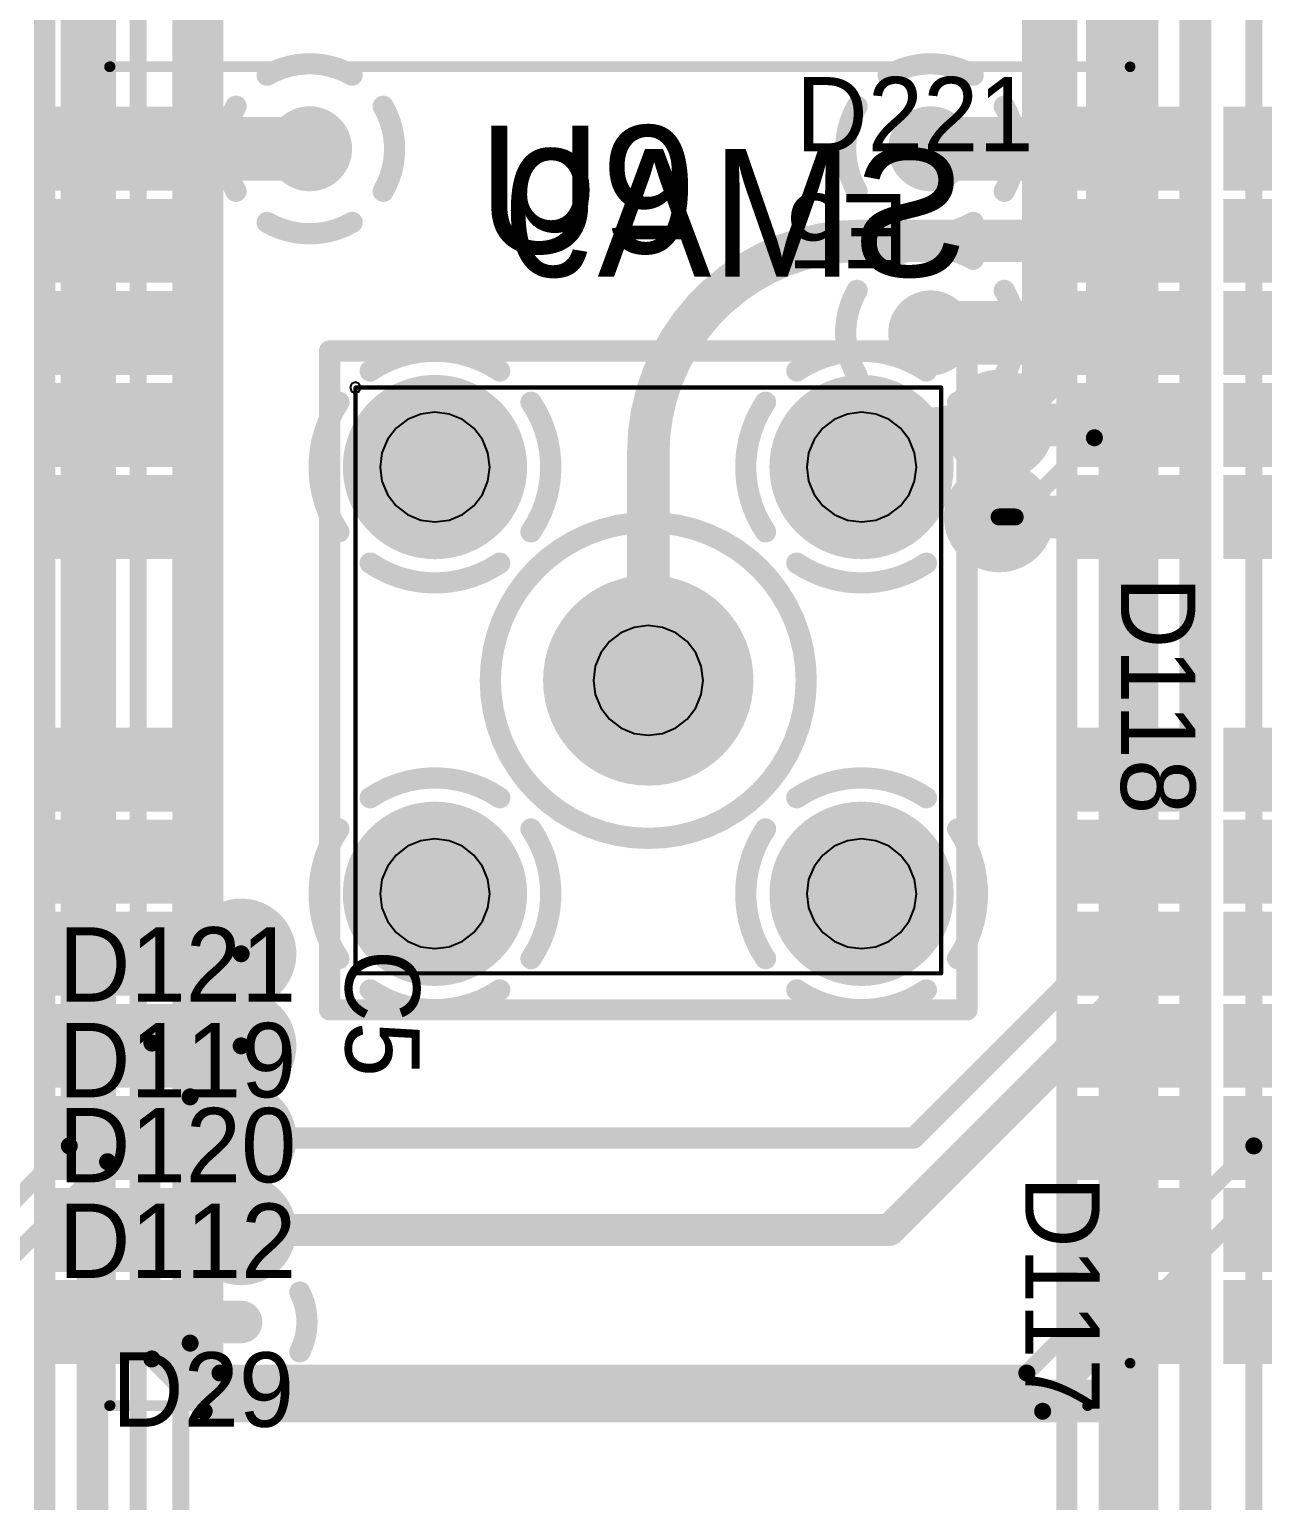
# Model space of a CAD drawing. Extents: x 11.67 to 17.2, y 3.98 to 12.28.
# Drawn here: x 14.445 to 15.025, y 8.854 to 9.546 of the extents above; entities that cross this region are included whole.
import ezdxf

# ---------------------------------------------------------------- set-up
doc = ezdxf.new("R2010")
doc.units = 0
doc.layers.get('0').update_dxf_attribs({"linetype": 'CONTINUOUS'})
for name, color, linetype in [('BOTTOMLAYER', 5, 'CONTINUOUS'), ('BOTTOMOVERLAY', 54, 'CONTINUOUS'), ('BOTTOMSOLDER', 6, 'CONTINUOUS'), ('INTERNALPLANE1', 76, 'CONTINUOUS'), ('MECHANICAL10', 56, 'CONTINUOUS'), ('MECHANICAL6', 56, 'CONTINUOUS'), ('MECHANICAL8', 56, 'CONTINUOUS'), ('MECHANICAL9', 56, 'CONTINUOUS'), ('MIDLAYER1', 16, 'CONTINUOUS'), ('MULTILAYER', 9, 'CONTINUOUS'), ('TOPLAYER', 1, 'CONTINUOUS'), ('TOPOVERLAY', 2, 'CONTINUOUS'), ('TOPPASTE', 8, 'CONTINUOUS'), ('TOPSOLDER', 216, 'CONTINUOUS')]:
    doc.layers.add(name, color=color, linetype=linetype)

# ---------------------------------------------------------------- blocks, each defined once
blk = doc.blocks.new('SMA_TH_HL_SMA_KHD4_B_46')
at = {"layer": 'BOTTOMLAYER', "const_width": 0.03937}
for points in [[(-0.12008, 0.10039, 1), (-0.08071, 0.10039, 1)], [(0.08071, 0.10039, 1), (0.12008, 0.10039, 1)], [(-0.01969, 0, 1), (0.01969, 0, 1)], [(-0.12008, -0.10039, 1), (-0.08071, -0.10039, 1)], [(0.08071, -0.10039, 1), (0.12008, -0.10039, 1)]]:
    blk.add_lwpolyline(points, format="xyb", close=True, dxfattribs=at)
at = {"layer": 'BOTTOMOVERLAY', "const_width": 0.01}
for points in [[(-0.155, -0.15), (-0.155, 0.15)], [(0.155, 0.15), (-0.155, 0.15)], [(0.155, -0.15), (0.155, 0.15)], [(0.155, -0.15), (-0.155, -0.15)]]:
    blk.add_lwpolyline(points, dxfattribs=at)
at = {"layer": 'BOTTOMOVERLAY'}
for points, const_width in [([(-0.1575, 0.15, 1), (-0.1525, 0.15, 1)], 0.005), ([(-0.1575, 0.15, 1), (-0.1525, 0.15, 1)], 0.005), ([(0.1525, 0.15, 1), (0.1575, 0.15, 1)], 0.005), ([(0.1525, 0.15, 1), (0.1575, 0.15, 1)], 0.005), ([(0.07433, 0, 1), (-0.07433, 0, 1)], 0.01), ([(-0.07683, 0, 1), (-0.07183, 0, 1)], 0.005), ([(0.07183, 0, 1), (0.07683, 0, 1)], 0.005), ([(-0.1575, -0.15, 1), (-0.1525, -0.15, 1)], 0.005), ([(-0.1575, -0.15, 1), (-0.1525, -0.15, 1)], 0.005), ([(0.1525, -0.15, 1), (0.1575, -0.15, 1)], 0.005), ([(0.1525, -0.15, 1), (0.1575, -0.15, 1)], 0.005)]:
    blk.add_lwpolyline(points, format="xyb", close=True, dxfattribs=dict(at, const_width=const_width))
at = {"layer": 'BOTTOMSOLDER', "const_width": 0.04337}
for points in [[(-0.12208, 0.10039, 1), (-0.07871, 0.10039, 1)], [(0.07871, 0.10039, 1), (0.12208, 0.10039, 1)], [(-0.02168, 0, 1), (0.02168, 0, 1)], [(-0.12208, -0.10039, 1), (-0.07871, -0.10039, 1)], [(0.07871, -0.10039, 1), (0.12208, -0.10039, 1)]]:
    blk.add_lwpolyline(points, format="xyb", close=True, dxfattribs=at)
at = {"layer": 'INTERNALPLANE1', "const_width": 0.01}
for points in [[(-0.13088, 0.1456, -0.305731), (-0.0699, 0.1456)], [(0.0699, 0.1456, -0.305731), (0.13089, 0.1456)], [(-0.1456, 0.0699, -0.305731), (-0.1456, 0.13089)], [(-0.05519, 0.13089, -0.305731), (-0.05519, 0.0699)], [(0.05519, 0.0699, -0.305731), (0.05519, 0.13089)], [(0.1456, 0.13089, -0.305731), (0.1456, 0.0699)], [(-0.0699, 0.05519, -0.305731), (-0.13088, 0.05519)], [(0.13089, 0.05519, -0.305731), (0.0699, 0.05519)], [(-0.13088, -0.05519, -0.305731), (-0.0699, -0.05519)], [(0.0699, -0.05519, -0.305731), (0.13089, -0.05519)], [(-0.1456, -0.13088, -0.305731), (-0.1456, -0.0699)], [(-0.05519, -0.0699, -0.305731), (-0.05519, -0.13088)], [(0.05519, -0.13088, -0.305731), (0.05519, -0.0699)], [(0.1456, -0.0699, -0.305731), (0.1456, -0.13088)], [(-0.0699, -0.1456, -0.305731), (-0.13088, -0.1456)], [(0.13089, -0.1456, -0.305731), (0.0699, -0.1456)]]:
    blk.add_lwpolyline(points, format="xyb", dxfattribs=at)
at = {"layer": 'INTERNALPLANE1'}
for points, const_width in [([(-0.13338, 0.1456, 1), (-0.12838, 0.1456, 1)], 0.005), ([(-0.0724, 0.1456, 1), (-0.0674, 0.1456, 1)], 0.005), ([(0.0674, 0.1456, 1), (0.0724, 0.1456, 1)], 0.005), ([(0.12839, 0.1456, 1), (0.13339, 0.1456, 1)], 0.005), ([(-0.1481, 0.13089, 1), (-0.1431, 0.13089, 1)], 0.005), ([(-0.05769, 0.13089, 1), (-0.05269, 0.13089, 1)], 0.005), ([(0.05269, 0.13089, 1), (0.05769, 0.13089, 1)], 0.005), ([(0.1431, 0.13089, 1), (0.1481, 0.13089, 1)], 0.005), ([(-0.1481, 0.0699, 1), (-0.1431, 0.0699, 1)], 0.005), ([(-0.05769, 0.0699, 1), (-0.05269, 0.0699, 1)], 0.005), ([(0.05269, 0.0699, 1), (0.05769, 0.0699, 1)], 0.005), ([(0.1431, 0.0699, 1), (0.1481, 0.0699, 1)], 0.005), ([(-0.13338, 0.05519, 1), (-0.12838, 0.05519, 1)], 0.005), ([(-0.0724, 0.05519, 1), (-0.0674, 0.05519, 1)], 0.005), ([(0.0674, 0.05519, 1), (0.0724, 0.05519, 1)], 0.005), ([(0.12839, 0.05519, 1), (0.13339, 0.05519, 1)], 0.005), ([(-0.02476, 0, 1), (0.02476, 0, 1)], 0.04953), ([(-0.13338, -0.05519, 1), (-0.12838, -0.05519, 1)], 0.005), ([(-0.0724, -0.05519, 1), (-0.0674, -0.05519, 1)], 0.005), ([(0.0674, -0.05519, 1), (0.0724, -0.05519, 1)], 0.005), ([(0.12839, -0.05519, 1), (0.13339, -0.05519, 1)], 0.005), ([(-0.1481, -0.0699, 1), (-0.1431, -0.0699, 1)], 0.005), ([(-0.05769, -0.0699, 1), (-0.05269, -0.0699, 1)], 0.005), ([(0.05269, -0.0699, 1), (0.05769, -0.0699, 1)], 0.005), ([(0.1431, -0.0699, 1), (0.1481, -0.0699, 1)], 0.005), ([(-0.1481, -0.13088, 1), (-0.1431, -0.13088, 1)], 0.005), ([(-0.05769, -0.13088, 1), (-0.05269, -0.13088, 1)], 0.005), ([(0.05269, -0.13088, 1), (0.05769, -0.13088, 1)], 0.005), ([(0.1431, -0.13088, 1), (0.1481, -0.13088, 1)], 0.005), ([(-0.13338, -0.1456, 1), (-0.12838, -0.1456, 1)], 0.005), ([(-0.0724, -0.1456, 1), (-0.0674, -0.1456, 1)], 0.005), ([(0.0674, -0.1456, 1), (0.0724, -0.1456, 1)], 0.005), ([(0.12839, -0.1456, 1), (0.13339, -0.1456, 1)], 0.005)]:
    blk.add_lwpolyline(points, format="xyb", close=True, dxfattribs=dict(at, const_width=const_width))
at = {"layer": 'MECHANICAL6', "const_width": 0.002}
for points in [[(0.1378, 0.1378), (-0.13779, 0.1378)], [(-0.13779, -0.13779), (-0.13779, 0.1378)], [(0.1378, -0.13779), (0.1378, 0.1378)], [(0.1378, -0.13779), (-0.13779, -0.13779)]]:
    blk.add_lwpolyline(points, dxfattribs=at)
at = {"layer": 'MECHANICAL6', "const_width": 0.001}
for points in [[(-0.13829, 0.1378, 1), (-0.13729, 0.1378, 1)], [(-0.13829, 0.1378, 1), (-0.13729, 0.1378, 1)], [(0.1373, 0.1378, 1), (0.1383, 0.1378, 1)], [(0.1373, 0.1378, 1), (0.1383, 0.1378, 1)], [(-0.13829, -0.13779, 1), (-0.13729, -0.13779, 1)], [(-0.13829, -0.13779, 1), (-0.13729, -0.13779, 1)], [(0.1373, -0.13779, 1), (0.1383, -0.13779, 1)], [(0.1373, -0.13779, 1), (0.1383, -0.13779, 1)]]:
    blk.add_lwpolyline(points, format="xyb", close=True, dxfattribs=at)
at = {"layer": 'MECHANICAL8'}
for p, q in [((-0.1396, -0.13599), (-0.14035, -0.13779)), ((-0.14035, -0.13779), (-0.14035, -0.13779)), ((-0.14035, -0.13779), (-0.1396, -0.1396)), ((-0.13779, -0.13524), (-0.1396, -0.13599)), ((-0.13599, -0.13599), (-0.13779, -0.13524)), ((-0.13524, -0.13779), (-0.13599, -0.13599)), ((-0.13599, -0.1396), (-0.13524, -0.13779)), ((-0.13524, -0.13779), (-0.13524, -0.13779)), ((-0.1396, -0.1396), (-0.13779, -0.14035)), ((-0.13779, -0.14035), (-0.13599, -0.1396))]:
    blk.add_line(p, q, dxfattribs=at)
at = {"layer": 'MECHANICAL9'}
for p, q in [((-0.10707, 0.12532), (-0.1133, 0.12274)), ((-0.10039, 0.1262), (-0.10707, 0.12532)), ((-0.09371, 0.12532), (-0.10039, 0.1262)), ((-0.08748, 0.12274), (-0.09371, 0.12532)), ((0.09371, 0.12532), (0.08748, 0.12274)), ((0.10039, 0.1262), (0.09371, 0.12532)), ((0.10707, 0.12532), (0.10039, 0.1262)), ((0.1133, 0.12274), (0.10707, 0.12532)), ((-0.11864, 0.11864), (-0.12274, 0.1133)), ((-0.1133, 0.12274), (-0.11864, 0.11864)), ((-0.08214, 0.11864), (-0.08748, 0.12274)), ((-0.07804, 0.1133), (-0.08214, 0.11864)), ((0.08214, 0.11864), (0.07804, 0.1133)), ((0.08748, 0.12274), (0.08214, 0.11864)), ((0.11864, 0.11864), (0.1133, 0.12274)), ((0.12274, 0.1133), (0.11864, 0.11864)), ((-0.12274, 0.1133), (-0.12532, 0.10707)), ((-0.07546, 0.10707), (-0.07804, 0.1133)), ((0.07804, 0.1133), (0.07546, 0.10707)), ((0.12532, 0.10707), (0.12274, 0.1133)), ((-0.12532, 0.10707), (-0.1262, 0.10039)), ((-0.07458, 0.10039), (-0.07546, 0.10707)), ((0.07546, 0.10707), (0.07458, 0.10039)), ((0.1262, 0.10039), (0.12532, 0.10707)), ((-0.1262, 0.10039), (-0.1262, 0.10039)), ((-0.1262, 0.10039), (-0.12532, 0.09371)), ((-0.07546, 0.09371), (-0.07458, 0.10039)), ((-0.07458, 0.10039), (-0.07458, 0.10039)), ((0.07458, 0.10039), (0.07458, 0.10039)), ((0.07458, 0.10039), (0.07546, 0.09371)), ((0.12532, 0.09371), (0.1262, 0.10039)), ((0.1262, 0.10039), (0.1262, 0.10039)), ((-0.12532, 0.09371), (-0.12274, 0.08748)), ((-0.07804, 0.08748), (-0.07546, 0.09371)), ((0.07546, 0.09371), (0.07804, 0.08748)), ((0.12274, 0.08748), (0.12532, 0.09371)), ((-0.12274, 0.08748), (-0.11864, 0.08214)), ((-0.08214, 0.08214), (-0.07804, 0.08748)), ((0.07804, 0.08748), (0.08214, 0.08214)), ((0.11864, 0.08214), (0.12274, 0.08748)), ((-0.11864, 0.08214), (-0.1133, 0.07804)), ((-0.1133, 0.07804), (-0.10707, 0.07546)), ((-0.09371, 0.07546), (-0.08748, 0.07804)), ((-0.08748, 0.07804), (-0.08214, 0.08214)), ((0.08214, 0.08214), (0.08748, 0.07804)), ((0.08748, 0.07804), (0.09371, 0.07546)), ((0.10707, 0.07546), (0.1133, 0.07804)), ((0.1133, 0.07804), (0.11864, 0.08214)), ((-0.10707, 0.07546), (-0.10039, 0.07458)), ((-0.10039, 0.07458), (-0.09371, 0.07546)), ((0.09371, 0.07546), (0.10039, 0.07458)), ((0.10039, 0.07458), (0.10707, 0.07546)), ((-0.01291, 0.02235), (-0.01825, 0.01825)), ((-0.00668, 0.02493), (-0.01291, 0.02235)), ((0, 0.02581), (-0.00668, 0.02493)), ((0.00668, 0.02493), (0, 0.02581)), ((0.01291, 0.02235), (0.00668, 0.02493)), ((0.01825, 0.01825), (0.01291, 0.02235)), ((-0.01825, 0.01825), (-0.02235, 0.01291)), ((0.02235, 0.01291), (0.01825, 0.01825)), ((-0.02235, 0.01291), (-0.02493, 0.00668)), ((0.02493, 0.00668), (0.02235, 0.01291)), ((-0.02493, 0.00668), (-0.02581, 0)), ((-0.02581, 0), (-0.02581, 0)), ((-0.02581, 0), (-0.02493, -0.00668)), ((0.02581, 0), (0.02493, 0.00668)), ((0.02493, -0.00668), (0.02581, 0)), ((0.02581, 0), (0.02581, 0)), ((-0.02493, -0.00668), (-0.02235, -0.01291)), ((0.02235, -0.01291), (0.02493, -0.00668)), ((-0.02235, -0.01291), (-0.01825, -0.01825)), ((0.01825, -0.01825), (0.02235, -0.01291)), ((-0.01825, -0.01825), (-0.01291, -0.02235)), ((0.01291, -0.02235), (0.01825, -0.01825)), ((-0.01291, -0.02235), (-0.00668, -0.02493)), ((-0.00668, -0.02493), (0, -0.02581)), ((0, -0.02581), (0.00668, -0.02493)), ((0.00668, -0.02493), (0.01291, -0.02235)), ((-0.10707, -0.07546), (-0.1133, -0.07804)), ((-0.10039, -0.07458), (-0.10707, -0.07546)), ((-0.09371, -0.07546), (-0.10039, -0.07458)), ((-0.08748, -0.07804), (-0.09371, -0.07546)), ((0.09371, -0.07546), (0.08748, -0.07804)), ((0.10039, -0.07458), (0.09371, -0.07546)), ((0.10707, -0.07546), (0.10039, -0.07458)), ((0.1133, -0.07804), (0.10707, -0.07546)), ((-0.11864, -0.08214), (-0.12274, -0.08748)), ((-0.1133, -0.07804), (-0.11864, -0.08214)), ((-0.08214, -0.08214), (-0.08748, -0.07804)), ((-0.07804, -0.08748), (-0.08214, -0.08214)), ((0.08214, -0.08214), (0.07804, -0.08748)), ((0.08748, -0.07804), (0.08214, -0.08214)), ((0.11864, -0.08214), (0.1133, -0.07804)), ((0.12274, -0.08748), (0.11864, -0.08214)), ((-0.12274, -0.08748), (-0.12532, -0.09371)), ((-0.07546, -0.09371), (-0.07804, -0.08748)), ((0.07804, -0.08748), (0.07546, -0.09371)), ((0.12532, -0.09371), (0.12274, -0.08748)), ((-0.12532, -0.09371), (-0.1262, -0.10039)), ((-0.07458, -0.10039), (-0.07546, -0.09371)), ((0.07546, -0.09371), (0.07458, -0.10039)), ((0.1262, -0.10039), (0.12532, -0.09371)), ((-0.1262, -0.10039), (-0.1262, -0.10039)), ((-0.1262, -0.10039), (-0.12532, -0.10707)), ((-0.07546, -0.10707), (-0.07458, -0.10039)), ((-0.07458, -0.10039), (-0.07458, -0.10039)), ((0.07458, -0.10039), (0.07458, -0.10039)), ((0.07458, -0.10039), (0.07546, -0.10707)), ((0.12532, -0.10707), (0.1262, -0.10039)), ((0.1262, -0.10039), (0.1262, -0.10039)), ((-0.12532, -0.10707), (-0.12274, -0.1133)), ((-0.07804, -0.1133), (-0.07546, -0.10707)), ((0.07546, -0.10707), (0.07804, -0.1133)), ((0.12274, -0.1133), (0.12532, -0.10707)), ((-0.12274, -0.1133), (-0.11864, -0.11864)), ((-0.08214, -0.11864), (-0.07804, -0.1133)), ((0.07804, -0.1133), (0.08214, -0.11864)), ((0.11864, -0.11864), (0.12274, -0.1133)), ((-0.11864, -0.11864), (-0.1133, -0.12274)), ((-0.1133, -0.12274), (-0.10707, -0.12532)), ((-0.09371, -0.12532), (-0.08748, -0.12274)), ((-0.08748, -0.12274), (-0.08214, -0.11864)), ((0.08214, -0.11864), (0.08748, -0.12274)), ((0.08748, -0.12274), (0.09371, -0.12532)), ((0.10707, -0.12532), (0.1133, -0.12274)), ((0.1133, -0.12274), (0.11864, -0.11864)), ((-0.10707, -0.12532), (-0.10039, -0.1262)), ((-0.10039, -0.1262), (-0.09371, -0.12532)), ((0.09371, -0.12532), (0.10039, -0.1262)), ((0.10039, -0.1262), (0.10707, -0.12532))]:
    blk.add_line(p, q, dxfattribs=at)
at = {"layer": 'MIDLAYER1', "const_width": 0.03937}
for points in [[(-0.12008, 0.10039, 1), (-0.08071, 0.10039, 1)], [(0.08071, 0.10039, 1), (0.12008, 0.10039, 1)], [(-0.01969, 0, 1), (0.01969, 0, 1)], [(-0.12008, -0.10039, 1), (-0.08071, -0.10039, 1)], [(0.08071, -0.10039, 1), (0.12008, -0.10039, 1)]]:
    blk.add_lwpolyline(points, format="xyb", close=True, dxfattribs=at)
at = {"layer": 'MULTILAYER', "const_width": 0.03937}
for points in [[(-0.12008, 0.10039, 1), (-0.08071, 0.10039, 1)], [(0.08071, 0.10039, 1), (0.12008, 0.10039, 1)], [(-0.01969, 0, 1), (0.01969, 0, 1)], [(-0.12008, -0.10039, 1), (-0.08071, -0.10039, 1)], [(0.08071, -0.10039, 1), (0.12008, -0.10039, 1)]]:
    blk.add_lwpolyline(points, format="xyb", close=True, dxfattribs=at)
at = {"layer": 'TOPLAYER', "const_width": 0.03937}
for points in [[(-0.12008, 0.10039, 1), (-0.08071, 0.10039, 1)], [(0.08071, 0.10039, 1), (0.12008, 0.10039, 1)], [(-0.01969, 0, 1), (0.01969, 0, 1)], [(-0.12008, -0.10039, 1), (-0.08071, -0.10039, 1)], [(0.08071, -0.10039, 1), (0.12008, -0.10039, 1)]]:
    blk.add_lwpolyline(points, format="xyb", close=True, dxfattribs=at)
at = {"layer": 'TOPSOLDER', "const_width": 0.04337}
for points in [[(-0.12208, 0.10039, 1), (-0.07871, 0.10039, 1)], [(0.07871, 0.10039, 1), (0.12208, 0.10039, 1)], [(-0.02168, 0, 1), (0.02168, 0, 1)], [(-0.12208, -0.10039, 1), (-0.07871, -0.10039, 1)], [(0.07871, -0.10039, 1), (0.12208, -0.10039, 1)]]:
    blk.add_lwpolyline(points, format="xyb", close=True, dxfattribs=at)
blk = doc.blocks.new('LB1020B_56')
at = {"layer": 'TOPLAYER'}
for points in [[(-0.02953, 0.57488), (0.02953, 0.57488), (-0.02953, 0.60638), (0.02953, 0.60638)], [(0.45047, 0.57488), (0.50953, 0.57488), (0.45047, 0.60638), (0.50953, 0.60638)], [(-0.02953, 0.53157), (0.02953, 0.53157), (-0.02953, 0.56307), (0.02953, 0.56307)], [(0.45047, 0.53157), (0.50953, 0.53157), (0.45047, 0.56307), (0.50953, 0.56307)], [(-0.02953, 0.48827), (0.02953, 0.48827), (-0.02953, 0.51976), (0.02953, 0.51976)], [(0.45047, 0.48827), (0.50953, 0.48827), (0.45047, 0.51976), (0.50953, 0.51976)], [(-0.02953, 0.44496), (0.02953, 0.44496), (-0.02953, 0.47646), (0.02953, 0.47646)], [(0.45047, 0.44496), (0.50953, 0.44496), (0.45047, 0.47646), (0.50953, 0.47646)], [(-0.02953, 0.40165), (0.02953, 0.40165), (-0.02953, 0.43315), (0.02953, 0.43315)], [(0.45047, 0.40165), (0.50953, 0.40165), (0.45047, 0.43315), (0.50953, 0.43315)], [(-0.02953, 0.35835), (0.02953, 0.35835), (-0.02953, 0.38984), (0.02953, 0.38984)], [(0.45047, 0.35835), (0.50953, 0.35835), (0.45047, 0.38984), (0.50953, 0.38984)], [(-0.02953, 0.31504), (0.02953, 0.31504), (-0.02953, 0.34654), (0.02953, 0.34654)], [(0.45047, 0.31504), (0.50953, 0.31504), (0.45047, 0.34654), (0.50953, 0.34654)], [(-0.02953, 0.19614), (0.02953, 0.19614), (-0.02953, 0.22764), (0.02953, 0.22764)], [(0.45047, 0.19614), (0.50953, 0.19614), (0.45047, 0.22764), (0.50953, 0.22764)], [(-0.02953, 0.15283), (0.02953, 0.15283), (-0.02953, 0.18433), (0.02953, 0.18433)], [(0.45047, 0.15283), (0.50953, 0.15283), (0.45047, 0.18433), (0.50953, 0.18433)], [(-0.02953, 0.10953), (0.02953, 0.10953), (-0.02953, 0.14102), (0.02953, 0.14102)], [(0.45047, 0.10953), (0.50953, 0.10953), (0.45047, 0.14102), (0.50953, 0.14102)], [(-0.02953, 0.06622), (0.02953, 0.06622), (-0.02953, 0.09772), (0.02953, 0.09772)], [(0.45047, 0.06622), (0.50953, 0.06622), (0.45047, 0.09772), (0.50953, 0.09772)], [(-0.02953, 0.02291), (0.02953, 0.02291), (-0.02953, 0.05441), (0.02953, 0.05441)], [(0.45047, 0.02291), (0.50953, 0.02291), (0.45047, 0.05441), (0.50953, 0.05441)]]:
    blk.add_solid(points, dxfattribs=at)
at = {"layer": 'TOPOVERLAY', "const_width": 0.005}
for points in [[(0.02, 0.63), (0, 0.61)], [(0.48031, 0.63), (0.02, 0.63)], [(0.48, 0.62992), (0.48, 0)], [(0, 0.61), (0, 0.00008)], [(0.48031, 0.00008), (0, 0.00008)]]:
    blk.add_lwpolyline(points, dxfattribs=at)
at = {"layer": 'TOPOVERLAY', "const_width": 0.0025}
for points in [[(0.01875, 0.63, 1), (0.02125, 0.63, 1)], [(0.01875, 0.63, 1), (0.02125, 0.63, 1)], [(0.47875, 0.62992, 1), (0.48125, 0.62992, 1)], [(0.47907, 0.63, 1), (0.48157, 0.63, 1)], [(-0.00125, 0.61, 1), (0.00125, 0.61, 1)], [(-0.00125, 0.61, 1), (0.00125, 0.61, 1)], [(-0.00125, 0.00008, 1), (0.00125, 0.00008, 1)], [(-0.00125, 0.00008, 1), (0.00125, 0.00008, 1)], [(0.47875, 0, 1), (0.48125, 0, 1)], [(0.47907, 0.00008, 1), (0.48157, 0.00008, 1)]]:
    blk.add_lwpolyline(points, format="xyb", close=True, dxfattribs=at)
at = {"layer": 'TOPPASTE'}
for points in [[(-0.02953, 0.57488), (0.02953, 0.57488), (-0.02953, 0.60638), (0.02953, 0.60638)], [(0.45047, 0.57488), (0.50953, 0.57488), (0.45047, 0.60638), (0.50953, 0.60638)], [(-0.02953, 0.53157), (0.02953, 0.53157), (-0.02953, 0.56307), (0.02953, 0.56307)], [(0.45047, 0.53157), (0.50953, 0.53157), (0.45047, 0.56307), (0.50953, 0.56307)], [(-0.02953, 0.48827), (0.02953, 0.48827), (-0.02953, 0.51976), (0.02953, 0.51976)], [(0.45047, 0.48827), (0.50953, 0.48827), (0.45047, 0.51976), (0.50953, 0.51976)], [(-0.02953, 0.44496), (0.02953, 0.44496), (-0.02953, 0.47646), (0.02953, 0.47646)], [(0.45047, 0.44496), (0.50953, 0.44496), (0.45047, 0.47646), (0.50953, 0.47646)], [(-0.02953, 0.40165), (0.02953, 0.40165), (-0.02953, 0.43315), (0.02953, 0.43315)], [(0.45047, 0.40165), (0.50953, 0.40165), (0.45047, 0.43315), (0.50953, 0.43315)], [(-0.02953, 0.35835), (0.02953, 0.35835), (-0.02953, 0.38984), (0.02953, 0.38984)], [(0.45047, 0.35835), (0.50953, 0.35835), (0.45047, 0.38984), (0.50953, 0.38984)], [(-0.02953, 0.31504), (0.02953, 0.31504), (-0.02953, 0.34654), (0.02953, 0.34654)], [(0.45047, 0.31504), (0.50953, 0.31504), (0.45047, 0.34654), (0.50953, 0.34654)], [(-0.02953, 0.19614), (0.02953, 0.19614), (-0.02953, 0.22764), (0.02953, 0.22764)], [(0.45047, 0.19614), (0.50953, 0.19614), (0.45047, 0.22764), (0.50953, 0.22764)], [(-0.02953, 0.15283), (0.02953, 0.15283), (-0.02953, 0.18433), (0.02953, 0.18433)], [(0.45047, 0.15283), (0.50953, 0.15283), (0.45047, 0.18433), (0.50953, 0.18433)], [(-0.02953, 0.10953), (0.02953, 0.10953), (-0.02953, 0.14102), (0.02953, 0.14102)], [(0.45047, 0.10953), (0.50953, 0.10953), (0.45047, 0.14102), (0.50953, 0.14102)], [(-0.02953, 0.06622), (0.02953, 0.06622), (-0.02953, 0.09772), (0.02953, 0.09772)], [(0.45047, 0.06622), (0.50953, 0.06622), (0.45047, 0.09772), (0.50953, 0.09772)], [(-0.02953, 0.02291), (0.02953, 0.02291), (-0.02953, 0.05441), (0.02953, 0.05441)], [(0.45047, 0.02291), (0.50953, 0.02291), (0.45047, 0.05441), (0.50953, 0.05441)]]:
    blk.add_solid(points, dxfattribs=at)
at = {"layer": 'TOPSOLDER'}
for points in [[(-0.03353, 0.57088), (0.03353, 0.57088), (-0.03353, 0.61038), (0.03353, 0.61038)], [(0.44647, 0.57088), (0.51353, 0.57088), (0.44647, 0.61038), (0.51353, 0.61038)], [(-0.03353, 0.52757), (0.03353, 0.52757), (-0.03353, 0.56707), (0.03353, 0.56707)], [(0.44647, 0.52757), (0.51353, 0.52757), (0.44647, 0.56707), (0.51353, 0.56707)], [(-0.03353, 0.48427), (0.03353, 0.48427), (-0.03353, 0.52376), (0.03353, 0.52376)], [(0.44647, 0.48427), (0.51353, 0.48427), (0.44647, 0.52376), (0.51353, 0.52376)], [(-0.03353, 0.44096), (0.03353, 0.44096), (-0.03353, 0.48046), (0.03353, 0.48046)], [(0.44647, 0.44096), (0.51353, 0.44096), (0.44647, 0.48046), (0.51353, 0.48046)], [(-0.03353, 0.39765), (0.03353, 0.39765), (-0.03353, 0.43715), (0.03353, 0.43715)], [(0.44647, 0.39765), (0.51353, 0.39765), (0.44647, 0.43715), (0.51353, 0.43715)], [(-0.03353, 0.35435), (0.03353, 0.35435), (-0.03353, 0.39384), (0.03353, 0.39384)], [(0.44647, 0.35435), (0.51353, 0.35435), (0.44647, 0.39384), (0.51353, 0.39384)], [(-0.03353, 0.31104), (0.03353, 0.31104), (-0.03353, 0.35054), (0.03353, 0.35054)], [(0.44647, 0.31104), (0.51353, 0.31104), (0.44647, 0.35054), (0.51353, 0.35054)], [(-0.03353, 0.19214), (0.03353, 0.19214), (-0.03353, 0.23164), (0.03353, 0.23164)], [(0.44647, 0.19214), (0.51353, 0.19214), (0.44647, 0.23164), (0.51353, 0.23164)], [(-0.03353, 0.14883), (0.03353, 0.14883), (-0.03353, 0.18833), (0.03353, 0.18833)], [(0.44647, 0.14883), (0.51353, 0.14883), (0.44647, 0.18833), (0.51353, 0.18833)], [(-0.03353, 0.10553), (0.03353, 0.10553), (-0.03353, 0.14502), (0.03353, 0.14502)], [(0.44647, 0.10553), (0.51353, 0.10553), (0.44647, 0.14502), (0.51353, 0.14502)], [(-0.03353, 0.06222), (0.03353, 0.06222), (-0.03353, 0.10172), (0.03353, 0.10172)], [(0.44647, 0.06222), (0.51353, 0.06222), (0.44647, 0.10172), (0.51353, 0.10172)], [(-0.03353, 0.01891), (0.03353, 0.01891), (-0.03353, 0.05841), (0.03353, 0.05841)], [(0.44647, 0.01891), (0.51353, 0.01891), (0.44647, 0.05841), (0.51353, 0.05841)]]:
    blk.add_solid(points, dxfattribs=at)
blk = doc.blocks.new('LB1020B_59')
at = {"layer": 'TOPLAYER'}
for points in [[(-0.02953, 0.57488), (0.02953, 0.57488), (-0.02953, 0.60638), (0.02953, 0.60638)], [(0.45047, 0.57488), (0.50953, 0.57488), (0.45047, 0.60638), (0.50953, 0.60638)], [(-0.02953, 0.53157), (0.02953, 0.53157), (-0.02953, 0.56307), (0.02953, 0.56307)], [(0.45047, 0.53157), (0.50953, 0.53157), (0.45047, 0.56307), (0.50953, 0.56307)], [(-0.02953, 0.48827), (0.02953, 0.48827), (-0.02953, 0.51976), (0.02953, 0.51976)], [(0.45047, 0.48827), (0.50953, 0.48827), (0.45047, 0.51976), (0.50953, 0.51976)], [(-0.02953, 0.44496), (0.02953, 0.44496), (-0.02953, 0.47646), (0.02953, 0.47646)], [(0.45047, 0.44496), (0.50953, 0.44496), (0.45047, 0.47646), (0.50953, 0.47646)], [(-0.02953, 0.40165), (0.02953, 0.40165), (-0.02953, 0.43315), (0.02953, 0.43315)], [(0.45047, 0.40165), (0.50953, 0.40165), (0.45047, 0.43315), (0.50953, 0.43315)], [(-0.02953, 0.35835), (0.02953, 0.35835), (-0.02953, 0.38984), (0.02953, 0.38984)], [(0.45047, 0.35835), (0.50953, 0.35835), (0.45047, 0.38984), (0.50953, 0.38984)], [(-0.02953, 0.31504), (0.02953, 0.31504), (-0.02953, 0.34654), (0.02953, 0.34654)], [(0.45047, 0.31504), (0.50953, 0.31504), (0.45047, 0.34654), (0.50953, 0.34654)], [(-0.02953, 0.19614), (0.02953, 0.19614), (-0.02953, 0.22764), (0.02953, 0.22764)], [(0.45047, 0.19614), (0.50953, 0.19614), (0.45047, 0.22764), (0.50953, 0.22764)], [(-0.02953, 0.15283), (0.02953, 0.15283), (-0.02953, 0.18433), (0.02953, 0.18433)], [(0.45047, 0.15283), (0.50953, 0.15283), (0.45047, 0.18433), (0.50953, 0.18433)], [(-0.02953, 0.10953), (0.02953, 0.10953), (-0.02953, 0.14102), (0.02953, 0.14102)], [(0.45047, 0.10953), (0.50953, 0.10953), (0.45047, 0.14102), (0.50953, 0.14102)], [(-0.02953, 0.06622), (0.02953, 0.06622), (-0.02953, 0.09772), (0.02953, 0.09772)], [(0.45047, 0.06622), (0.50953, 0.06622), (0.45047, 0.09772), (0.50953, 0.09772)], [(-0.02953, 0.02291), (0.02953, 0.02291), (-0.02953, 0.05441), (0.02953, 0.05441)], [(0.45047, 0.02291), (0.50953, 0.02291), (0.45047, 0.05441), (0.50953, 0.05441)]]:
    blk.add_solid(points, dxfattribs=at)
at = {"layer": 'TOPOVERLAY', "const_width": 0.005}
for points in [[(0.02, 0.63), (0, 0.61)], [(0.48031, 0.63), (0.02, 0.63)], [(0.48, 0.62992), (0.48, 0)], [(0, 0.61), (0, 0.00008)], [(0.48031, 0.00008), (0, 0.00008)]]:
    blk.add_lwpolyline(points, dxfattribs=at)
at = {"layer": 'TOPOVERLAY', "const_width": 0.0025}
for points in [[(0.01875, 0.63, 1), (0.02125, 0.63, 1)], [(0.01875, 0.63, 1), (0.02125, 0.63, 1)], [(0.47875, 0.62992, 1), (0.48125, 0.62992, 1)], [(0.47907, 0.63, 1), (0.48157, 0.63, 1)], [(-0.00125, 0.61, 1), (0.00125, 0.61, 1)], [(-0.00125, 0.61, 1), (0.00125, 0.61, 1)], [(-0.00125, 0.00008, 1), (0.00125, 0.00008, 1)], [(-0.00125, 0.00008, 1), (0.00125, 0.00008, 1)], [(0.47875, 0, 1), (0.48125, 0, 1)], [(0.47907, 0.00008, 1), (0.48157, 0.00008, 1)]]:
    blk.add_lwpolyline(points, format="xyb", close=True, dxfattribs=at)
at = {"layer": 'TOPPASTE'}
for points in [[(-0.02953, 0.57488), (0.02953, 0.57488), (-0.02953, 0.60638), (0.02953, 0.60638)], [(0.45047, 0.57488), (0.50953, 0.57488), (0.45047, 0.60638), (0.50953, 0.60638)], [(-0.02953, 0.53157), (0.02953, 0.53157), (-0.02953, 0.56307), (0.02953, 0.56307)], [(0.45047, 0.53157), (0.50953, 0.53157), (0.45047, 0.56307), (0.50953, 0.56307)], [(-0.02953, 0.48827), (0.02953, 0.48827), (-0.02953, 0.51976), (0.02953, 0.51976)], [(0.45047, 0.48827), (0.50953, 0.48827), (0.45047, 0.51976), (0.50953, 0.51976)], [(-0.02953, 0.44496), (0.02953, 0.44496), (-0.02953, 0.47646), (0.02953, 0.47646)], [(0.45047, 0.44496), (0.50953, 0.44496), (0.45047, 0.47646), (0.50953, 0.47646)], [(-0.02953, 0.40165), (0.02953, 0.40165), (-0.02953, 0.43315), (0.02953, 0.43315)], [(0.45047, 0.40165), (0.50953, 0.40165), (0.45047, 0.43315), (0.50953, 0.43315)], [(-0.02953, 0.35835), (0.02953, 0.35835), (-0.02953, 0.38984), (0.02953, 0.38984)], [(0.45047, 0.35835), (0.50953, 0.35835), (0.45047, 0.38984), (0.50953, 0.38984)], [(-0.02953, 0.31504), (0.02953, 0.31504), (-0.02953, 0.34654), (0.02953, 0.34654)], [(0.45047, 0.31504), (0.50953, 0.31504), (0.45047, 0.34654), (0.50953, 0.34654)], [(-0.02953, 0.19614), (0.02953, 0.19614), (-0.02953, 0.22764), (0.02953, 0.22764)], [(0.45047, 0.19614), (0.50953, 0.19614), (0.45047, 0.22764), (0.50953, 0.22764)], [(-0.02953, 0.15283), (0.02953, 0.15283), (-0.02953, 0.18433), (0.02953, 0.18433)], [(0.45047, 0.15283), (0.50953, 0.15283), (0.45047, 0.18433), (0.50953, 0.18433)], [(-0.02953, 0.10953), (0.02953, 0.10953), (-0.02953, 0.14102), (0.02953, 0.14102)], [(0.45047, 0.10953), (0.50953, 0.10953), (0.45047, 0.14102), (0.50953, 0.14102)], [(-0.02953, 0.06622), (0.02953, 0.06622), (-0.02953, 0.09772), (0.02953, 0.09772)], [(0.45047, 0.06622), (0.50953, 0.06622), (0.45047, 0.09772), (0.50953, 0.09772)], [(-0.02953, 0.02291), (0.02953, 0.02291), (-0.02953, 0.05441), (0.02953, 0.05441)], [(0.45047, 0.02291), (0.50953, 0.02291), (0.45047, 0.05441), (0.50953, 0.05441)]]:
    blk.add_solid(points, dxfattribs=at)
at = {"layer": 'TOPSOLDER'}
for points in [[(-0.03353, 0.57088), (0.03353, 0.57088), (-0.03353, 0.61038), (0.03353, 0.61038)], [(0.44647, 0.57088), (0.51353, 0.57088), (0.44647, 0.61038), (0.51353, 0.61038)], [(-0.03353, 0.52757), (0.03353, 0.52757), (-0.03353, 0.56707), (0.03353, 0.56707)], [(0.44647, 0.52757), (0.51353, 0.52757), (0.44647, 0.56707), (0.51353, 0.56707)], [(-0.03353, 0.48427), (0.03353, 0.48427), (-0.03353, 0.52376), (0.03353, 0.52376)], [(0.44647, 0.48427), (0.51353, 0.48427), (0.44647, 0.52376), (0.51353, 0.52376)], [(-0.03353, 0.44096), (0.03353, 0.44096), (-0.03353, 0.48046), (0.03353, 0.48046)], [(0.44647, 0.44096), (0.51353, 0.44096), (0.44647, 0.48046), (0.51353, 0.48046)], [(-0.03353, 0.39765), (0.03353, 0.39765), (-0.03353, 0.43715), (0.03353, 0.43715)], [(0.44647, 0.39765), (0.51353, 0.39765), (0.44647, 0.43715), (0.51353, 0.43715)], [(-0.03353, 0.35435), (0.03353, 0.35435), (-0.03353, 0.39384), (0.03353, 0.39384)], [(0.44647, 0.35435), (0.51353, 0.35435), (0.44647, 0.39384), (0.51353, 0.39384)], [(-0.03353, 0.31104), (0.03353, 0.31104), (-0.03353, 0.35054), (0.03353, 0.35054)], [(0.44647, 0.31104), (0.51353, 0.31104), (0.44647, 0.35054), (0.51353, 0.35054)], [(-0.03353, 0.19214), (0.03353, 0.19214), (-0.03353, 0.23164), (0.03353, 0.23164)], [(0.44647, 0.19214), (0.51353, 0.19214), (0.44647, 0.23164), (0.51353, 0.23164)], [(-0.03353, 0.14883), (0.03353, 0.14883), (-0.03353, 0.18833), (0.03353, 0.18833)], [(0.44647, 0.14883), (0.51353, 0.14883), (0.44647, 0.18833), (0.51353, 0.18833)], [(-0.03353, 0.10553), (0.03353, 0.10553), (-0.03353, 0.14502), (0.03353, 0.14502)], [(0.44647, 0.10553), (0.51353, 0.10553), (0.44647, 0.14502), (0.51353, 0.14502)], [(-0.03353, 0.06222), (0.03353, 0.06222), (-0.03353, 0.10172), (0.03353, 0.10172)], [(0.44647, 0.06222), (0.51353, 0.06222), (0.44647, 0.10172), (0.51353, 0.10172)], [(-0.03353, 0.01891), (0.03353, 0.01891), (-0.03353, 0.05841), (0.03353, 0.05841)], [(0.44647, 0.01891), (0.51353, 0.01891), (0.44647, 0.05841), (0.51353, 0.05841)]]:
    blk.add_solid(points, dxfattribs=at)

msp = doc.modelspace()

# ---------------------------------------------------------------- linework, layer by layer
at = {"layer": 'BOTTOMLAYER'}
for points, const_width in [([(15.021, 8.31234), (15.021, 9.95596)], 0.008), ([(14.9935, 8.41678), (14.9935, 9.94346)], 0.015), ([(14.971, 8.4261), (14.971, 9.931)], 0.01), ([(14.952, 8.65909), (14.952, 9.90496)], 0.008), ([(14.933, 8.6834), (14.933, 9.88396)], 0.01), ([(14.51596, 8.39976), (14.51596, 9.671)], 0.008), ([(14.49596, 8.421), (14.49596, 9.66141)], 0.008), ([(14.47446, 8.45522), (14.47446, 9.6525)], 0.015), ([(14.45196, 8.46454), (14.45196, 9.635)], 0.01)]:
    msp.add_lwpolyline(points, dxfattribs=dict(at, const_width=const_width))
for points, const_width in [([(14.56661, 9.49012, 1), (14.58661, 9.49012, 1)], 0.02), ([(14.85891, 9.49012, 1), (14.87891, 9.49012, 1)], 0.02), ([(14.85891, 9.4035, 1), (14.87891, 9.4035, 1)], 0.02), ([(14.89613, 9.3602, 1), (14.90613, 9.3602, 1)], 0.01), ([(14.89613, 9.31689, 1), (14.90613, 9.31689, 1)], 0.01), ([(14.53938, 9.11138, 1), (14.54938, 9.11138, 1)], 0.01), ([(14.53938, 9.06807, 1), (14.54938, 9.06807, 1)], 0.01), ([(14.53938, 9.02476, 1), (14.54938, 9.02476, 1)], 0.01), ([(14.53938, 8.98146, 1), (14.54938, 8.98146, 1)], 0.01), ([(14.53938, 8.93815, 1), (14.54938, 8.93815, 1)], 0.01)]:
    msp.add_lwpolyline(points, format="xyb", close=True, dxfattribs=dict(at, const_width=const_width))
at = {"layer": 'INTERNALPLANE1', "const_width": 0.02}
for points in [[(14.52596, 8.911), (14.52596, 9.641)], [(14.96596, 8.131), (14.96596, 9.591)], [(14.52596, 8.911), (14.53596, 8.901)], [(14.53596, 8.901), (14.96596, 8.901)]]:
    msp.add_lwpolyline(points, dxfattribs=at)
at = {"layer": 'INTERNALPLANE1', "const_width": 0.01}
for points in [[(14.55661, 9.52476, -0.267949), (14.59661, 9.52476)], [(14.84891, 9.52476, -0.267949), (14.88891, 9.52476)], [(14.54197, 9.47012, -0.267949), (14.54197, 9.51012)], [(14.61125, 9.51012, -0.267949), (14.61125, 9.47012)], [(14.83426, 9.47012, -0.267949), (14.83426, 9.51012)], [(14.90355, 9.51012, -0.267949), (14.90355, 9.47012)], [(14.59661, 9.45548, -0.267949), (14.55661, 9.45548)], [(14.88891, 9.45548, -0.267949), (14.84891, 9.45548)], [(14.84891, 9.43814, -0.267949), (14.88891, 9.43814)], [(14.83426, 9.3835, -0.267949), (14.83426, 9.4235)], [(14.90355, 9.4235, -0.267949), (14.90355, 9.3835)], [(14.88891, 9.36886, -0.267949), (14.84891, 9.36886)], [(14.5303, 8.96577, -0.240079), (14.55845, 8.96577)], [(14.51676, 8.92408, -0.240079), (14.51676, 8.95222)], [(14.572, 8.95222, -0.240079), (14.572, 8.92408)], [(14.55845, 8.91053, -0.240079), (14.5303, 8.91053)]]:
    msp.add_lwpolyline(points, format="xyb", dxfattribs=at)
at = {"layer": 'INTERNALPLANE1'}
for points, const_width in [([(14.55411, 9.52476, 1), (14.55911, 9.52476, 1)], 0.005), ([(14.59411, 9.52476, 1), (14.59911, 9.52476, 1)], 0.005), ([(14.84641, 9.52476, 1), (14.85141, 9.52476, 1)], 0.005), ([(14.88641, 9.52476, 1), (14.89141, 9.52476, 1)], 0.005), ([(14.53947, 9.51012, 1), (14.54447, 9.51012, 1)], 0.005), ([(14.60875, 9.51012, 1), (14.61375, 9.51012, 1)], 0.005), ([(14.83176, 9.51012, 1), (14.83676, 9.51012, 1)], 0.005), ([(14.90105, 9.51012, 1), (14.90605, 9.51012, 1)], 0.005), ([(14.53947, 9.47012, 1), (14.54447, 9.47012, 1)], 0.005), ([(14.60875, 9.47012, 1), (14.61375, 9.47012, 1)], 0.005), ([(14.83176, 9.47012, 1), (14.83676, 9.47012, 1)], 0.005), ([(14.90105, 9.47012, 1), (14.90605, 9.47012, 1)], 0.005), ([(14.55411, 9.45548, 1), (14.55911, 9.45548, 1)], 0.005), ([(14.59411, 9.45548, 1), (14.59911, 9.45548, 1)], 0.005), ([(14.84641, 9.45548, 1), (14.85141, 9.45548, 1)], 0.005), ([(14.88641, 9.45548, 1), (14.89141, 9.45548, 1)], 0.005), ([(14.84641, 9.43814, 1), (14.85141, 9.43814, 1)], 0.005), ([(14.88641, 9.43814, 1), (14.89141, 9.43814, 1)], 0.005), ([(14.83176, 9.4235, 1), (14.83676, 9.4235, 1)], 0.005), ([(14.90105, 9.4235, 1), (14.90605, 9.4235, 1)], 0.005), ([(14.83176, 9.3835, 1), (14.83676, 9.3835, 1)], 0.005), ([(14.88813, 9.3602, 1), (14.91413, 9.3602, 1)], 0.026), ([(14.90105, 9.3835, 1), (14.90605, 9.3835, 1)], 0.005), ([(14.84641, 9.36886, 1), (14.85141, 9.36886, 1)], 0.005), ([(14.88641, 9.36886, 1), (14.89141, 9.36886, 1)], 0.005), ([(14.88813, 9.31689, 1), (14.91413, 9.31689, 1)], 0.026), ([(14.53138, 9.11138, 1), (14.55738, 9.11138, 1)], 0.026), ([(14.53138, 9.06807, 1), (14.55738, 9.06807, 1)], 0.026), ([(14.53138, 9.02476, 1), (14.55738, 9.02476, 1)], 0.026), ([(14.53138, 8.98146, 1), (14.55738, 8.98146, 1)], 0.026), ([(14.5278, 8.96577, 1), (14.5328, 8.96577, 1)], 0.005), ([(14.55595, 8.96577, 1), (14.56095, 8.96577, 1)], 0.005), ([(14.51426, 8.95222, 1), (14.51926, 8.95222, 1)], 0.005), ([(14.5695, 8.95222, 1), (14.5745, 8.95222, 1)], 0.005), ([(14.51426, 8.92408, 1), (14.51926, 8.92408, 1)], 0.005), ([(14.5695, 8.92408, 1), (14.5745, 8.92408, 1)], 0.005), ([(14.52096, 8.911, 1), (14.53096, 8.911, 1)], 0.01), ([(14.52096, 8.911, 1), (14.53096, 8.911, 1)], 0.01), ([(14.5278, 8.91053, 1), (14.5328, 8.91053, 1)], 0.005), ([(14.55595, 8.91053, 1), (14.56095, 8.91053, 1)], 0.005), ([(14.53096, 8.901, 1), (14.54096, 8.901, 1)], 0.01), ([(14.53096, 8.901, 1), (14.54096, 8.901, 1)], 0.01), ([(14.96096, 8.901, 1), (14.97096, 8.901, 1)], 0.01)]:
    msp.add_lwpolyline(points, format="xyb", close=True, dxfattribs=dict(at, const_width=const_width))
at = {"layer": 'MIDLAYER1'}
for points, const_width in [([(15.021, 9.021), (15.021, 9.96596)], 0.008), ([(14.9935, 9.12544), (14.9935, 9.95528)], 0.015), ([(14.971, 9.13476), (14.971, 9.94596)], 0.01), ([(14.94596, 9.35416), (14.94596, 9.921)], 0.008), ([(14.92196, 9.38102), (14.92196, 9.885)], 0.02), ([(14.48152, 9.01354), (14.48152, 9.73544)], 0.008), ([(14.46352, 9.021), (14.46352, 9.70344)], 0.008), ([(14.90113, 9.3602), (14.92196, 9.38102)], 0.02), ([(14.90869, 9.31689), (14.94596, 9.35416)], 0.008), ([(14.90113, 9.31689), (14.90869, 9.31689)], 0.008), ([(14.861, 9.02476), (14.971, 9.13476)], 0.01), ([(14.84951, 8.98146), (14.9935, 9.12544)], 0.015), ([(14.50238, 9.06938), (14.54438, 9.11138)], 0.008), ([(14.50238, 8.92075), (14.50238, 9.06938)], 0.008), ([(14.52038, 9.04407), (14.54438, 9.06807)], 0.008), ([(14.52038, 8.92821), (14.52038, 9.04407)], 0.008), ([(14.54438, 9.02476), (14.861, 9.02476)], 0.01), ([(14.35667, 8.91415), (14.46352, 9.021)], 0.008), ([(14.91415, 8.91415), (15.021, 9.021)], 0.008), ([(14.36413, 8.89615), (14.48152, 9.01354)], 0.008), ([(14.92161, 8.89615), (15.039, 9.01354)], 0.008), ([(14.54438, 8.98146), (14.84951, 8.98146)], 0.015), ([(14.52038, 8.92821), (14.53444, 8.91415)], 0.008), ([(14.50238, 8.92075), (14.52698, 8.89615)], 0.008), ([(14.53444, 8.91415), (14.91415, 8.91415)], 0.008), ([(14.52698, 8.89615), (14.92161, 8.89615)], 0.008)]:
    msp.add_lwpolyline(points, dxfattribs=dict(at, const_width=const_width))
for points, const_width in [([(14.56661, 9.49012, 1), (14.58661, 9.49012, 1)], 0.02), ([(14.85891, 9.49012, 1), (14.87891, 9.49012, 1)], 0.02), ([(14.85891, 9.4035, 1), (14.87891, 9.4035, 1)], 0.02), ([(14.91696, 9.38102, 1), (14.92696, 9.38102, 1)], 0.01), ([(14.91696, 9.38102, 1), (14.92696, 9.38102, 1)], 0.01), ([(14.89613, 9.3602, 1), (14.90613, 9.3602, 1)], 0.01), ([(14.89613, 9.3602, 1), (14.90613, 9.3602, 1)], 0.01), ([(14.94396, 9.35416, 1), (14.94796, 9.35416, 1)], 0.004), ([(14.94396, 9.35416, 1), (14.94796, 9.35416, 1)], 0.004), ([(14.89613, 9.31689, 1), (14.90613, 9.31689, 1)], 0.01), ([(14.89913, 9.31689, 1), (14.90313, 9.31689, 1)], 0.004), ([(14.90669, 9.31689, 1), (14.91069, 9.31689, 1)], 0.004), ([(14.90669, 9.31689, 1), (14.91069, 9.31689, 1)], 0.004), ([(14.9685, 9.13476, 1), (14.9735, 9.13476, 1)], 0.005), ([(14.9685, 9.13476, 1), (14.9735, 9.13476, 1)], 0.005), ([(14.98975, 9.12544, 1), (14.99725, 9.12544, 1)], 0.0075), ([(14.98975, 9.12544, 1), (14.99725, 9.12544, 1)], 0.0075), ([(14.53938, 9.11138, 1), (14.54938, 9.11138, 1)], 0.01), ([(14.54238, 9.11138, 1), (14.54638, 9.11138, 1)], 0.004), ([(14.53938, 9.06807, 1), (14.54938, 9.06807, 1)], 0.01), ([(14.50038, 9.06938, 1), (14.50438, 9.06938, 1)], 0.004), ([(14.50038, 9.06938, 1), (14.50438, 9.06938, 1)], 0.004), ([(14.54238, 9.06807, 1), (14.54638, 9.06807, 1)], 0.004), ([(14.51838, 9.04407, 1), (14.52238, 9.04407, 1)], 0.004), ([(14.51838, 9.04407, 1), (14.52238, 9.04407, 1)], 0.004), ([(14.53938, 9.02476, 1), (14.54938, 9.02476, 1)], 0.01), ([(14.54188, 9.02476, 1), (14.54688, 9.02476, 1)], 0.005), ([(14.8585, 9.02476, 1), (14.8635, 9.02476, 1)], 0.005), ([(14.8585, 9.02476, 1), (14.8635, 9.02476, 1)], 0.005), ([(14.46152, 9.021, 1), (14.46552, 9.021, 1)], 0.004), ([(14.46152, 9.021, 1), (14.46552, 9.021, 1)], 0.004), ([(15.019, 9.021, 1), (15.023, 9.021, 1)], 0.004), ([(15.019, 9.021, 1), (15.023, 9.021, 1)], 0.004), ([(14.47952, 9.01354, 1), (14.48352, 9.01354, 1)], 0.004), ([(14.47952, 9.01354, 1), (14.48352, 9.01354, 1)], 0.004), ([(14.53938, 8.98146, 1), (14.54938, 8.98146, 1)], 0.01), ([(14.54063, 8.98146, 1), (14.54813, 8.98146, 1)], 0.0075), ([(14.84576, 8.98146, 1), (14.85326, 8.98146, 1)], 0.0075), ([(14.84576, 8.98146, 1), (14.85326, 8.98146, 1)], 0.0075), ([(14.53938, 8.93815, 1), (14.54938, 8.93815, 1)], 0.01), ([(14.51838, 8.92821, 1), (14.52238, 8.92821, 1)], 0.004), ([(14.51838, 8.92821, 1), (14.52238, 8.92821, 1)], 0.004), ([(14.50038, 8.92075, 1), (14.50438, 8.92075, 1)], 0.004), ([(14.50038, 8.92075, 1), (14.50438, 8.92075, 1)], 0.004), ([(14.53244, 8.91415, 1), (14.53644, 8.91415, 1)], 0.004), ([(14.53244, 8.91415, 1), (14.53644, 8.91415, 1)], 0.004), ([(14.91215, 8.91415, 1), (14.91615, 8.91415, 1)], 0.004), ([(14.91215, 8.91415, 1), (14.91615, 8.91415, 1)], 0.004), ([(14.52498, 8.89615, 1), (14.52898, 8.89615, 1)], 0.004), ([(14.52498, 8.89615, 1), (14.52898, 8.89615, 1)], 0.004), ([(14.91961, 8.89615, 1), (14.92361, 8.89615, 1)], 0.004), ([(14.91961, 8.89615, 1), (14.92361, 8.89615, 1)], 0.004)]:
    msp.add_lwpolyline(points, format="xyb", close=True, dxfattribs=dict(at, const_width=const_width))
at = {"layer": 'MULTILAYER'}
for points, const_width in [([(14.56661, 9.49012, 1), (14.58661, 9.49012, 1)], 0.02), ([(14.85891, 9.49012, 1), (14.87891, 9.49012, 1)], 0.02), ([(14.85891, 9.4035, 1), (14.87891, 9.4035, 1)], 0.02), ([(14.89613, 9.3602, 1), (14.90613, 9.3602, 1)], 0.01), ([(14.89613, 9.31689, 1), (14.90613, 9.31689, 1)], 0.01), ([(14.53938, 9.11138, 1), (14.54938, 9.11138, 1)], 0.01), ([(14.53938, 9.06807, 1), (14.54938, 9.06807, 1)], 0.01), ([(14.53938, 9.02476, 1), (14.54938, 9.02476, 1)], 0.01), ([(14.53938, 8.98146, 1), (14.54938, 8.98146, 1)], 0.01), ([(14.53938, 8.93815, 1), (14.54938, 8.93815, 1)], 0.01)]:
    msp.add_lwpolyline(points, format="xyb", close=True, dxfattribs=dict(at, const_width=const_width))
at = {"layer": 'TOPLAYER'}
for points, const_width in [([(14.48276, 9.49012), (14.57661, 9.49012)], 0.03), ([(14.86891, 9.49012), (14.96276, 9.49012)], 0.03), ([(14.836, 9.44681), (14.96276, 9.44681)], 0.02), ([(14.86891, 9.4035), (14.96276, 9.4035)], 0.03), ([(14.90113, 9.3602), (14.96276, 9.3602)], 0.02), ([(14.736, 9.24), (14.736, 9.34681)], 0.02), ([(14.90113, 9.31689), (14.96276, 9.31689)], 0.02), ([(14.48276, 9.11138), (14.54438, 9.11138)], 0.02), ([(14.48276, 9.06807), (14.54438, 9.06807)], 0.02), ([(14.48276, 9.02476), (14.54438, 9.02476)], 0.02), ([(14.48276, 8.98146), (14.54438, 8.98146)], 0.02), ([(14.48276, 8.93815), (14.54438, 8.93815)], 0.02)]:
    msp.add_lwpolyline(points, dxfattribs=dict(at, const_width=const_width))
for points, const_width in [([(14.47526, 9.49012, 1), (14.49026, 9.49012, 1)], 0.015), ([(14.56661, 9.49012, 1), (14.58661, 9.49012, 1)], 0.02), ([(14.56911, 9.49012, 1), (14.58411, 9.49012, 1)], 0.015), ([(14.85891, 9.49012, 1), (14.87891, 9.49012, 1)], 0.02), ([(14.86141, 9.49012, 1), (14.87641, 9.49012, 1)], 0.015), ([(14.95526, 9.49012, 1), (14.97026, 9.49012, 1)], 0.015), ([(14.831, 9.44681, 1), (14.841, 9.44681, 1)], 0.01), ([(14.831, 9.44681, 1), (14.841, 9.44681, 1)], 0.01), ([(14.95776, 9.44681, 1), (14.96776, 9.44681, 1)], 0.01), ([(14.85891, 9.4035, 1), (14.87891, 9.4035, 1)], 0.02), ([(14.86141, 9.4035, 1), (14.87641, 9.4035, 1)], 0.015), ([(14.95526, 9.4035, 1), (14.97026, 9.4035, 1)], 0.015), ([(14.89613, 9.3602, 1), (14.90613, 9.3602, 1)], 0.01), ([(14.89613, 9.3602, 1), (14.90613, 9.3602, 1)], 0.01), ([(14.95776, 9.3602, 1), (14.96776, 9.3602, 1)], 0.01), ([(14.731, 9.34681, 1), (14.741, 9.34681, 1)], 0.01), ([(14.731, 9.34681, 1), (14.741, 9.34681, 1)], 0.01), ([(14.89613, 9.31689, 1), (14.90613, 9.31689, 1)], 0.01), ([(14.89613, 9.31689, 1), (14.90613, 9.31689, 1)], 0.01), ([(14.95776, 9.31689, 1), (14.96776, 9.31689, 1)], 0.01), ([(14.731, 9.24, 1), (14.741, 9.24, 1)], 0.01), ([(14.47776, 9.11138, 1), (14.48776, 9.11138, 1)], 0.01), ([(14.53938, 9.11138, 1), (14.54938, 9.11138, 1)], 0.01), ([(14.53938, 9.11138, 1), (14.54938, 9.11138, 1)], 0.01), ([(14.47776, 9.06807, 1), (14.48776, 9.06807, 1)], 0.01), ([(14.53938, 9.06807, 1), (14.54938, 9.06807, 1)], 0.01), ([(14.53938, 9.06807, 1), (14.54938, 9.06807, 1)], 0.01), ([(14.47776, 9.02476, 1), (14.48776, 9.02476, 1)], 0.01), ([(14.53938, 9.02476, 1), (14.54938, 9.02476, 1)], 0.01), ([(14.53938, 9.02476, 1), (14.54938, 9.02476, 1)], 0.01), ([(14.47776, 8.98146, 1), (14.48776, 8.98146, 1)], 0.01), ([(14.53938, 8.98146, 1), (14.54938, 8.98146, 1)], 0.01), ([(14.53938, 8.98146, 1), (14.54938, 8.98146, 1)], 0.01), ([(14.47776, 8.93815, 1), (14.48776, 8.93815, 1)], 0.01), ([(14.53938, 8.93815, 1), (14.54938, 8.93815, 1)], 0.01), ([(14.53938, 8.93815, 1), (14.54938, 8.93815, 1)], 0.01)]:
    msp.add_lwpolyline(points, format="xyb", close=True, dxfattribs=dict(at, const_width=const_width))
at = {"layer": 'TOPLAYER', "const_width": 0.02}
msp.add_lwpolyline([(14.736, 9.34681, -0.414214), (14.836, 9.44681)], format="xyb", dxfattribs=at)

# ---------------------------------------------------------------- block references
for name, p, rotation in [('LB1020B_59', (14.96276, 9.52878), 180), ('LB1020B_56', (15.52024, 9.52878), 180), ('SMA_TH_HL_SMA_KHD4_B_46', (14.736, 9.24), 270)]:
    msp.add_blockref(name, p, dxfattribs=dict(rotation=rotation))

# ---------------------------------------------------------------- texts
at = {"layer": 'BOTTOMOVERLAY', "text_generation_flag": 2}
msp.add_text('SMA9', height=0.06, rotation=360, dxfattribs=at).set_placement((14.886, 9.43))
at = {"layer": 'MECHANICAL10'}
for s, p in [('D221', (14.80548, 9.48888)), ('D121', (14.45848, 9.08888)), ('D119', (14.45848, 9.04388)), ('D120', (14.45848, 9.00388)), ('D112', (14.45848, 8.95888)), ('D29', (14.48348, 8.88888))]:
    msp.add_text(s, height=0.035, dxfattribs=at).set_placement(p)
for s, rotation, p in [('E5', 180, (14.85848, 9.46888)), ('D118', 270, (14.95848, 9.28888)), ('C5', 270, (14.59348, 9.11325)), ('D117', 270, (14.91348, 9.00688))]:
    msp.add_text(s, height=0.035, rotation=rotation, dxfattribs=at).set_placement(p)
at = {"layer": 'TOPOVERLAY'}
msp.add_text('U9', height=0.06, dxfattribs=at).set_placement((14.65596, 9.441))

doc.saveas('drawing.dxf')
